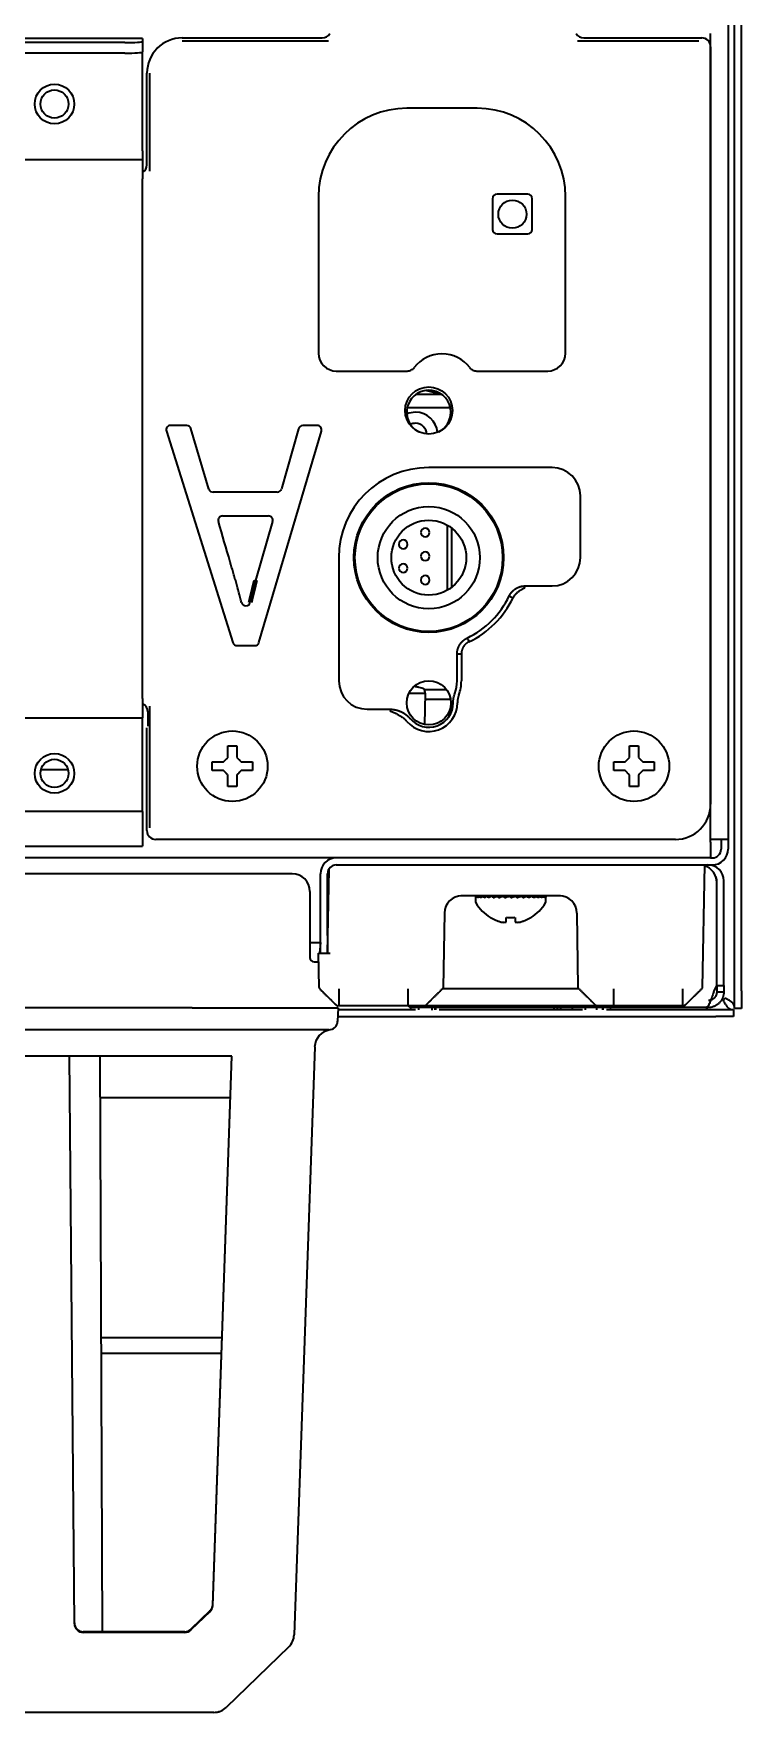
# Model space of a CAD drawing. Header units: inches. Extents: x 786 to 5593, y 691 to 5024.
# Drawn here: x 4176.9 to 4257.2, y 3774.2 to 3964.8 of the extents above; entities that cross this region are included whole.
import ezdxf

# ---------------------------------------------------------------- set-up
doc = ezdxf.new("R2010")
doc.units = ezdxf.units.IN
doc.layers.add('1', color=7, linetype='Continuous', true_color=0xffffff)

msp = doc.modelspace()

# ---------------------------------------------------------------- linework, layer by layer
at = {"layer": '1', "color": 7, "linetype": 'Continuous', "lineweight": 35}
for p, q in [((4255.74, 4852.13), (4255.74, 3873.28)), ((4256.44, 3856.08), (4256.44, 4196.27)), ((4257.24, 3856.08), (4257.24, 4196.27)), ((4189.24, 3964.2), (3462.24, 3964.2)), ((4187.24, 3963.75), (3464.24, 3963.75)), ((4189.24, 3964.2), (4189.24, 3964.2)), ((4189.24, 3964.2), (4189.24, 3963.89)), ((4189.24, 3963.89), (4189.24, 3962.69)), ((4193.74, 3964.28), (4209.64, 3964.28)), ((4193.74, 3963.96), (4210.37, 3963.96)), ((4238.61, 3963.96), (4252.42, 3963.96)), ((4239.34, 3964.28), (4252.74, 3964.28)), ((4253.74, 3872.98), (4253.74, 3964.79)), ((4253.74, 3963.28), (4253.74, 3877.28)), ((4187.24, 3962.55), (3464.24, 3962.55)), ((4189.24, 3962), (4189.24, 3962.69)), ((4189.24, 3951.48), (4189.24, 3962)), ((4189.74, 3949.88), (4189.74, 3960.28)), ((4190.06, 3949.15), (4190.06, 3960.28)), ((4227.24, 3956.29), (4219.24, 3956.29)), ((3462.24, 3950.48), (4189.24, 3950.48)), ((4189.24, 3951.48), (4189.24, 3950.48)), ((4189.24, 3950.48), (4189.24, 3948.28)), ((4189.24, 3889.28), (4189.24, 3948.28)), ((4209.22, 3946.28), (4209.22, 3928.48)), ((4228.99, 3946.03), (4228.99, 3942.53)), ((4232.99, 3946.53), (4229.49, 3946.53)), ((4233.49, 3942.53), (4233.49, 3946.03)), ((4237.26, 3928.48), (4237.26, 3946.28)), ((4229.49, 3942.03), (4232.99, 3942.03)), ((4211.24, 3926.46), (4219.28, 3926.46)), ((4227.2, 3926.46), (4235.24, 3926.46)), ((4223.16, 3923.78), (4220.24, 3923.78)), ((4223.28, 3923.75), (4221.35, 3924.25)), ((4224.19, 3922.28), (4219.29, 3922.28)), ((4191.94, 3919.63), (4199.5, 3895.63)), ((4194.26, 3920.28), (4192.42, 3920.28)), ((4194.26, 3920.28), (4192.42, 3920.28)), ((4196.78, 3913.06), (4194.74, 3919.92)), ((4202.46, 3895.63), (4209.55, 3919.63)), ((4206.94, 3919.91), (4205.02, 3913.07)), ((4209.07, 3920.28), (4207.42, 3920.28)), ((4235.74, 3915.49), (4221.74, 3915.49)), ((4204.54, 3912.7), (4197.26, 3912.7)), ((4238.96, 3905.28), (4238.96, 3912.28)), ((4198.33, 3910.01), (4203.53, 3910.01)), ((4204.01, 3909.37), (4202.08, 3902.68)), ((4223.84, 3908.97), (4223.84, 3901.58)), ((4224.34, 3901.91), (4224.34, 3908.64)), ((4211.52, 3905.28), (4211.52, 3891.28)), ((4232.68, 3902.06), (4235.74, 3902.06)), ((4199.97, 3895.28), (4201.98, 3895.28)), ((4224.96, 3891.28), (4224.96, 3894.34)), ((4225.44, 3894.34), (4225.44, 3891.28)), ((4189.24, 3889.28), (4189.24, 3887.08)), ((4219.49, 3889.88), (4221.32, 3889.88)), ((4223.74, 3890.28), (4221.2, 3890.28)), ((4221.32, 3889.88), (4221.26, 3886.32)), ((4224.21, 3889.15), (4221.31, 3889.15)), ((4221.32, 3889.88), (4221.32, 3889.92)), ((3462.24, 3887.08), (4189.24, 3887.08)), ((4189.24, 3886.08), (4189.24, 3887.08)), ((4189.83, 3887.76), (4189.83, 3887.76)), ((4189.83, 3887.76), (4189.83, 3886.14)), ((4189.83, 3887.76), (4189.83, 3886.14)), ((4190.06, 3874.59), (4190.06, 3888.4)), ((4214.74, 3888.06), (4217.33, 3888.06)), ((4189.24, 3876.45), (4189.24, 3886.08)), ((4189.74, 3874.28), (4189.74, 3885.94)), ((4180.78, 3881.18), (4177.69, 3881.18)), ((4197.14, 3881.59), (4197.14, 3882.09)), ((4197.14, 3881.09), (4197.14, 3881.59)), ((4201.74, 3882.09), (4201.74, 3881.59)), ((4201.74, 3881.59), (4201.74, 3881.09)), ((4242.74, 3881.59), (4242.74, 3882.09)), ((4242.74, 3881.09), (4242.74, 3881.59)), ((4247.34, 3882.09), (4247.34, 3881.59)), ((4247.34, 3881.59), (4247.34, 3881.09)), ((4189.24, 3876.45), (3461.74, 3876.45)), ((4189.24, 3876.45), (4189.24, 3876.26)), ((4189.24, 3876.26), (4189.24, 3872.72)), ((3461.74, 3872.5), (4189.24, 3872.5)), ((4189.24, 3872.72), (4189.24, 3872.5)), ((4249.74, 3873.28), (4190.74, 3873.28)), ((4253.94, 3873.28), (4253.74, 3873.28)), ((4253.74, 3872.98), (4253.74, 3871.18)), ((4255.74, 3873.28), (4253.94, 3873.28)), ((4254.94, 3873.28), (4254.94, 3872.18)), ((4255.74, 3873.28), (4255.74, 3872.18)), ((4253.74, 3871.18), (3397.74, 3871.18)), ((4210.24, 3860.38), (4210.41, 3869.88)), ((4211.24, 3870.38), (4253.94, 3870.38)), ((4253.04, 3870.38), (4252.8, 3856.48)), ((4253.74, 3871.18), (4253.94, 3871.18)), ((4206.24, 3869.38), (4030.74, 3869.38)), ((4209.44, 3862.38), (4209.44, 3869.38)), ((4210.24, 3862.38), (4210.24, 3869.38)), ((4254.44, 3856.7), (4254.44, 3868.58)), ((4254.44, 3856.7), (4254.44, 3868.38)), ((4255.24, 3856.7), (4255.24, 3868.58)), ((4208.24, 3867.38), (4208.24, 3859.88)), ((4236.7, 3866.88), (4225.38, 3866.88)), ((4227.04, 3866.63), (4227.04, 3866.28)), ((4227.1, 3866.63), (4227.1, 3866.86)), ((4227.28, 3866.63), (4227.28, 3866.86)), ((4227.58, 3866.63), (4227.58, 3866.86)), ((4227.98, 3866.63), (4227.98, 3866.86)), ((4228.47, 3866.63), (4228.47, 3866.86)), ((4228.81, 3866.85), (4228.81, 3866.88)), ((4228.84, 3866.85), (4228.84, 3866.88)), ((4228.87, 3866.85), (4228.87, 3866.88)), ((4228.94, 3866.85), (4228.94, 3866.88)), ((4228.97, 3866.85), (4228.97, 3866.88)), ((4229.04, 3866.63), (4229.04, 3866.86)), ((4229.11, 3866.86), (4229.11, 3866.88)), ((4229.13, 3866.86), (4229.13, 3866.88)), ((4229.33, 3866.85), (4229.33, 3866.88)), ((4229.35, 3866.85), (4229.35, 3866.88)), ((4229.6, 3866.85), (4229.6, 3866.88)), ((4229.63, 3866.85), (4229.63, 3866.88)), ((4229.67, 3866.63), (4229.67, 3866.86)), ((4229.92, 3866.85), (4229.92, 3866.88)), ((4229.94, 3866.85), (4229.94, 3866.88)), ((4230.28, 3866.84), (4230.28, 3866.88)), ((4230.35, 3866.63), (4230.35, 3866.86)), ((4230.65, 3866.84), (4230.65, 3866.88)), ((4230.66, 3866.73), (4230.66, 3866.88)), ((4231.04, 3866.63), (4231.04, 3866.86)), ((4231.43, 3866.84), (4231.43, 3866.88)), ((4231.73, 3866.63), (4231.73, 3866.86)), ((4231.8, 3866.84), (4231.8, 3866.88)), ((4232.16, 3866.85), (4232.16, 3866.88)), ((4232.41, 3866.63), (4232.41, 3866.86)), ((4232.48, 3866.85), (4232.48, 3866.88)), ((4232.75, 3866.85), (4232.75, 3866.88)), ((4232.97, 3866.86), (4232.97, 3866.88)), ((4233.04, 3866.63), (4233.04, 3866.86)), ((4233.14, 3866.85), (4233.14, 3866.88)), ((4233.24, 3866.85), (4233.24, 3866.88)), ((4233.27, 3866.85), (4233.27, 3866.88)), ((4233.61, 3866.63), (4233.61, 3866.86)), ((4234.1, 3866.63), (4234.1, 3866.86)), ((4234.5, 3866.63), (4234.5, 3866.86)), ((4234.8, 3866.63), (4234.8, 3866.86)), ((4234.98, 3866.63), (4234.98, 3866.86)), ((4235.04, 3866.63), (4235.04, 3866.86)), ((4235.04, 3866.28), (4235.04, 3866.63)), ((4223.51, 3864.91), (4223.36, 3856.48)), ((4228.74, 3864.4), (4228.74, 3864.43)), ((4233.34, 3864.43), (4233.34, 3864.4)), ((4238.72, 3856.48), (4238.57, 3864.91)), ((4209.44, 3860.38), (4209.44, 3862.38)), ((4210.24, 3862.38), (4210.24, 3860.38)), ((4208.24, 3861.56), (4209.44, 3861.56)), ((4209.21, 3860.38), (4210.53, 3860.38)), ((4209.28, 3856.48), (4209.21, 3860.38)), ((4209.44, 3861.56), (4209.34, 3860.38)), ((4208.74, 3859.38), (4209.23, 3859.38)), ((4238.8, 3856.3), (4223.28, 3856.3)), ((4254.1, 3855.98), (4254.44, 3856.7)), ((4254.44, 3856.7), (4254.44, 3855.98)), ((4254.44, 3856.7), (4255.24, 3856.7)), ((4255.24, 3856.7), (4255.24, 3855.98)), ((4219.36, 3854.38), (4211.55, 3854.38)), ((4219.36, 3854.38), (4219.36, 3854.45)), ((4240.86, 3854.38), (4221.22, 3854.38)), ((4250.54, 3854.38), (4242.72, 3854.38)), ((4250.54, 3854.45), (4250.54, 3854.38)), ((4256.44, 3854.08), (4256.44, 3856.08)), ((4257.24, 3856.08), (4257.24, 3854.08)), ((4194.86, 3854.16), (4084.02, 3854.16)), ((4178.3, 3854.16), (4178.3, 3854.18)), ((4194.86, 3854.16), (4198.39, 3854.16)), ((4198.39, 3854.16), (4209.98, 3854.16)), ((4205.91, 3854.18), (4205.91, 3854.16)), ((4209.98, 3854.16), (4211.44, 3854.16)), ((4211.44, 3854.16), (4211.39, 3852.62)), ((4211.4, 3853.18), (4254.34, 3853.18)), ((4211.43, 3853.98), (4220.25, 3853.98)), ((4219.94, 3854.18), (4219.79, 3854.18)), ((4223.35, 3854.18), (4219.94, 3854.18)), ((4220.61, 3853.93), (4220.61, 3854.18)), ((4222.12, 3853.89), (4222.12, 3854.18)), ((4222.47, 3853.93), (4222.47, 3854.18)), ((4222.54, 3853.93), (4222.54, 3854.18)), ((4222.92, 3853.98), (4235.96, 3853.98)), ((4223.7, 3854.18), (4223.35, 3854.18)), ((4241.79, 3854.18), (4223.7, 3854.18)), ((4235.96, 3853.93), (4235.96, 3854.18)), ((4236.37, 3853.93), (4236.37, 3854.18)), ((4236.74, 3853.93), (4236.74, 3854.18)), ((4238.03, 3853.98), (4239.19, 3853.98)), ((4238.04, 3853.93), (4238.04, 3854.18)), ((4239.55, 3853.93), (4239.55, 3854.18)), ((4240.81, 3853.93), (4240.81, 3854.18)), ((4241.5, 3853.93), (4241.5, 3854.18)), ((4241.54, 3853.93), (4241.54, 3854.18)), ((4242.29, 3854.18), (4241.79, 3854.18)), ((4241.91, 3853.98), (4254.34, 3853.98)), ((4253.19, 3854.18), (4242.28, 3854.18)), ((4253.19, 3854.18), (4253.44, 3854.18)), ((4253.21, 3854.18), (4253.19, 3854.18)), ((4254.34, 3853.98), (4256.34, 3853.98)), ((4256.34, 3853.18), (4254.34, 3853.18)), ((4256.34, 3853.98), (4256.34, 3853.18)), ((4257.24, 3854.08), (4256.44, 3854.08)), ((4194.81, 3851.66), (4084.07, 3851.66)), ((4197.63, 3851.66), (4194.81, 3851.66)), ((4209.22, 3851.66), (4197.63, 3851.66)), ((4210.39, 3851.66), (4209.22, 3851.66)), ((4195.67, 3848.66), (4083.21, 3848.66)), ((4181.5, 3784.23), (4180.94, 3848.66)), ((4184.7, 3783.32), (4184.41, 3848.66)), ((4198.5, 3848.66), (4195.67, 3848.66)), ((4199.35, 3848.66), (4197.18, 3786.33)), ((4199.35, 3848.66), (4197.18, 3786.26)), ((4199.39, 3848.66), (4198.5, 3848.66)), ((4208.79, 3849.73), (4206.45, 3782.96)), ((4184.43, 3843.98), (4199.19, 3843.98)), ((4198.24, 3816.69), (4184.55, 3816.69)), ((4184.56, 3814.95), (4198.18, 3814.95)), ((4196.89, 3785.68), (4194.74, 3783.6)), ((4196.87, 3785.58), (4194.74, 3783.52)), ((4194.05, 3783.32), (4182.5, 3783.32)), ((4194.05, 3783.24), (4182.5, 3783.24)), ((4206.45, 3782.96), (4206.45, 3782.96)), ((4205.84, 3781.59), (4198.73, 3774.72)), ((4198.73, 3774.72), (4198.73, 3774.72)), ((4197.34, 3774.16), (4081.54, 3774.16)), ((4197.34, 3774.16), (4197.34, 3774.16))]:
    msp.add_line(p, q, dxfattribs=at)
for centre, radius in [((4179.24, 3956.78), 2.25), ((4179.24, 3956.78), 1.6), ((4231.24, 3944.27), 1.6), ((4221.74, 3921.98), 2.68), ((4221.74, 3905.28), 8.5), ((4221.74, 3905.27), 8.38), ((4221.74, 3905.27), 5.8), ((4221.74, 3905.27), 4.25), ((4221.74, 3888.78), 2.5), ((4199.44, 3881.59), 4), ((4245.04, 3881.59), 4), ((4179.24, 3880.78), 2.25), ((4179.24, 3880.78), 1.6)]:
    msp.add_circle(centre, radius, dxfattribs=at)
for centre, radius, start, end in [((4193.74, 3960.28), 4, 90, 180), ((4219.24, 3946.28), 10.02, 90, 180), ((4227.24, 3946.28), 10.02, 0, 90), ((4229.49, 3946.03), 0.5, 90, 180), ((4232.99, 3946.03), 0.5, 0, 90), ((4229.49, 3942.53), 0.5, 180, 270), ((4232.99, 3942.53), 0.5, 270, 0), ((4211.24, 3928.48), 2.02, 180, 270), ((4223.24, 3924.44), 3.98, 37.3192, 142.6808), ((4235.24, 3928.48), 2.02, 270, 0), ((4221.74, 3921.78), 2.5, 0, 243.3037), ((4220.24, 3919.28), 2.5, 90, 113.3691), ((4220.24, 3919.28), 2.5, 4.7025, 90), ((4221.74, 3921.78), 2.5, 296.6906, 0), ((4192.42, 3919.78), 0.5, 90, 197.4703), ((4192.42, 3919.78), 0.5, 90, 197.4703), ((4194.26, 3919.78), 0.5, 16.5058, 90), ((4194.26, 3919.78), 0.5, 16.5058, 90), ((4207.42, 3919.78), 0.5, 90, 164.3881), ((4209.07, 3919.78), 0.5, 343.5407, 90), ((4220.24, 3919.28), 1.25, 90, 117.4978), ((4220.24, 3919.28), 1.25, 0.5737, 90), ((4221.74, 3905.28), 10.22, 90, 180), ((4235.74, 3912.28), 3.22, 0, 90), ((4197.26, 3913.2), 0.5, 196.5058, 270), ((4204.54, 3913.2), 0.5, 270, 344.3881), ((4198.33, 3909.51), 0.5, 90, 196.1636), ((4203.53, 3909.51), 0.5, 343.9457, 90), ((4221.34, 3908.13), 0.5, 0, 180), ((4221.34, 3908.13), 0.5, 180, 0), ((4218.84, 3906.78), 0.5, 0, 180), ((4218.84, 3906.78), 0.5, 180, 0), ((4221.34, 3905.43), 0.5, 0, 180), ((4218.84, 3904.08), 0.5, 0, 180), ((4218.84, 3904.08), 0.5, 180, 0), ((4221.34, 3905.43), 0.5, 180, 0), ((4235.74, 3905.28), 3.22, 270, 0), ((4221.34, 3902.73), 0.5, 0, 180), ((4221.34, 3902.73), 0.5, 180, 0), ((4200.97, 3900.3), 0.5, 194.7364, 347.899), ((4221.74, 3905.28), 10.12, 295.5003, 334.4997), ((4221.74, 3905.28), 10.6, 295.5003, 334.4997), ((4199.97, 3895.78), 0.5, 197.4703, 270), ((4201.98, 3895.78), 0.5, 270, 343.5407), ((4214.74, 3891.28), 3.22, 180, 270), ((4220.94, 3891.28), 4.02, 339.3656, 0), ((4220.94, 3891.28), 4.5, 339.3656, 0), ((4221.74, 3888.78), 3.25, 220.124, 0.2749), ((4221.74, 3888.78), 2.77, 220.124, 0.2749), ((4249.74, 3877.28), 4, 270, 0), ((4253.94, 3872.18), 1.8, 270, 0), ((4253.94, 3872.18), 1, 270, 0), ((4211.24, 3869.38), 1.8, 90, 180), ((4211.24, 3869.38), 1, 90, 180), ((4213.03, 3868.16), 3, 151.1562, 158.3759), ((4252.44, 3868.38), 2, 0, 72.5302), ((4253.44, 3868.58), 1.8, 0, 90), ((4206.24, 3867.38), 2, 0, 90), ((4253.44, 3868.58), 1, 0, 28.1236), ((4225.51, 3864.88), 2, 90, 179), ((4227.44, 3866.28), 0.4, 180, 210.3012), ((4231.24, 3868.5), 4.8, 210.3012, 238.4186), ((4230.84, 3868.5), 4.8, 301.5837, 329.6988), ((4234.64, 3866.28), 0.4, 329.6988, 0), ((4236.57, 3864.88), 2, 1, 90), ((4231.04, 3868.18), 3.78, 262.3959, 269.9965), ((4231.04, 3868.18), 3.78, 270.0035, 277.6041), ((4208.74, 3859.88), 0.5, 180, 270), ((4219.79, 3854.68), 0.5, 217.6411, 270), ((4242.29, 3854.68), 0.5, 270, 322.3589), ((4255.44, 3854.98), 0.25, 90, 180), ((4210.39, 3852.66), 1, 270, 358), ((4210.78, 3849.66), 2, 97.6236, 178), ((4204.45, 3783.03), 2, 314, 358), ((4197.34, 3776.16), 2, 270, 314)]:
    msp.add_arc(centre, radius, start, end, dxfattribs=at)
for centre, major_axis, ratio, start_param, end_param in [((4187.24, 3963.89), (-2, 0), 0.069756, 1.570796, 3.141593), ((4209.64, 3965.28), (0.708, -0.708), 0.998783, 5.498396, 6.545231), ((4239.34, 3965.28), (-0.708, -0.708), 0.998783, 6.021139, 7.067974), ((4252.74, 3963.28), (0.708, 0.708), 0.998783, 5.498396, 7.067974), ((4187.24, 3962.69), (2, 0), 0.069756, 4.712389, 6.283185), ((4188.74, 3949.88), (0.708, -0.708), 0.998783, 6.021139, 7.067974), ((4201.93, 3902.72), (0.144, -0.041), 0.003982, 4.712389, 6.283185), ((4202.22, 3902.63), (0.144, -0.041), 0.003982, 3.141593, 4.712389), ((4188.83, 3887.76), (-0.709, -0.709), 0.997569, 2.356803, 3.502669), ((4190.74, 3874.28), (-0.708, -0.708), 0.998783, 5.498396, 7.067974), ((4274.15, 3837.13), (152.84, -10.94), 0.181216, 1.887393, 1.890685), ((4267.22, 3837.13), (128.23, -11.1), 0.215492, 1.892497, 1.896355), ((4259.17, 3837.14), (99.7, -11.45), 0.275616, 1.903385, 1.909311), ((4250.29, 3837.13), (68.06, -12.59), 0.396499, 1.941623, 1.950895), ((4240.81, 3837.13), (31.7, -20.91), 0.668638, 2.283907, 2.293179), ((4240, 3840.38), (-28.84, -5), 0.949656, 4.846977, 4.860829), ((4221.27, 3837.13), (-31.7, -20.91), 0.668638, 3.990007, 3.999279), ((4211.79, 3837.13), (-68.06, -12.59), 0.396499, 4.33229, 4.341562), ((4202.91, 3837.13), (-99.7, -11.45), 0.27563, 4.37385, 4.379776), ((4194.87, 3837.14), (-128.21, -11.09), 0.215468, 4.386875, 4.389633), ((4187.93, 3837.13), (-152.82, -10.94), 0.181202, 4.392528, 4.39591), ((4182.3, 3837.13), (-172.78, -10.86), 0.160465, 4.395399, 4.397826), ((4196.18, 3786.3), (-1, 0), 0.99863, 2.339426, 3.106734), ((4196.18, 3786.38), (-0.884, 0.467), 0.992708, 2.824178, 3.144522), ((4182.5, 3784.32), (-1, -0.009), 0.998629, 0, 1.562082), ((4182.5, 3784.24), (1, 0), 0.998629, 3.150307, 4.712389), ((4194.05, 3784.32), (-0.998, -0.069), 0.998789, 1.502284, 2.270919), ((4194.05, 3784.24), (-1, 0), 0.99863, 1.570796, 2.339426), ((4189.82, 3780.26), (-4.22, -3.06), 0.024638, 3.123734, 3.126961), ((4204.45, 3783.03), (-2, 0.07), 0.99882, 2.371827, 3.141593), ((4197.34, 3776.16), (-1.39, 1.44), 0.999885, 2.373591, 3.141593)]:
    msp.add_ellipse(centre, major_axis=major_axis, ratio=ratio, start_param=start_param, end_param=end_param, dxfattribs=at)
for points, knots in [([(4219.28, 3926.46), (4219.35, 3926.46), (4219.43, 3926.47), (4219.58, 3926.5), (4219.65, 3926.53), (4219.79, 3926.6), (4219.85, 3926.64), (4219.97, 3926.74), (4220.03, 3926.79), (4220.07, 3926.85)], [0, 0, 0, 0, 0.25, 0.25, 0.5, 0.5, 0.75, 0.75, 1, 1, 1, 1]), ([(4226.41, 3926.85), (4226.45, 3926.79), (4226.51, 3926.74), (4226.63, 3926.64), (4226.69, 3926.6), (4226.83, 3926.53), (4226.9, 3926.5), (4227.05, 3926.47), (4227.13, 3926.46), (4227.2, 3926.46)], [0, 0, 0, 0, 0.25, 0.25, 0.5, 0.5, 0.75, 0.75, 1, 1, 1, 1]), ([(4200.49, 3900.17), (4200.39, 3900.55), (4200.28, 3900.94), (4200.07, 3901.71), (4199.96, 3902.09), (4199.8, 3902.67), (4199.74, 3902.86), (4199.63, 3903.24), (4199.58, 3903.43), (4199.41, 3904.01), (4198.85, 3905.92), (4198.3, 3907.84), (4197.85, 3909.37)], [0, 0, 0, 0, 0.125, 0.125, 0.25, 0.25, 0.3125, 0.3125, 0.375, 0.375, 0.5, 1, 1, 1, 1]), ([(4201.31, 3900.22), (4201.4, 3900.64), (4201.5, 3901.06), (4201.71, 3901.89), (4201.82, 3902.3), (4201.93, 3902.72)], [0, 0, 0, 0, 0.5, 0.5, 1, 1, 1, 1]), ([(4202.08, 3902.68), (4201.96, 3902.27), (4201.85, 3901.85), (4201.65, 3901.02), (4201.55, 3900.61), (4201.46, 3900.19)], [0, 0, 0, 0, 0.5, 0.5, 1, 1, 1, 1]), ([(4230.87, 3900.92), (4230.88, 3900.93), (4230.88, 3900.94), (4230.89, 3900.96), (4230.9, 3900.98), (4230.91, 3901), (4230.93, 3901.02), (4230.94, 3901.05), (4230.95, 3901.07), (4230.96, 3901.09), (4230.97, 3901.11), (4230.98, 3901.13), (4231, 3901.15), (4231.01, 3901.17), (4231.02, 3901.18), (4231.04, 3901.2), (4231.05, 3901.22), (4231.06, 3901.24), (4231.08, 3901.26), (4231.09, 3901.28), (4231.11, 3901.3), (4231.12, 3901.32), (4231.14, 3901.33), (4231.15, 3901.35), (4231.17, 3901.37), (4231.18, 3901.39), (4231.2, 3901.41), (4231.21, 3901.42), (4231.23, 3901.44), (4231.25, 3901.46), (4231.26, 3901.47), (4231.28, 3901.49), (4231.3, 3901.51), (4231.31, 3901.52), (4231.33, 3901.54), (4231.35, 3901.55), (4231.36, 3901.57), (4231.38, 3901.58), (4231.4, 3901.6), (4231.42, 3901.61), (4231.44, 3901.63), (4231.46, 3901.64), (4231.47, 3901.66), (4231.49, 3901.67), (4231.51, 3901.69), (4231.53, 3901.7), (4231.55, 3901.71), (4231.57, 3901.72), (4231.59, 3901.74), (4231.61, 3901.75), (4231.63, 3901.76), (4231.65, 3901.77), (4231.67, 3901.79), (4231.69, 3901.8), (4231.71, 3901.81), (4231.73, 3901.82), (4231.75, 3901.83), (4231.77, 3901.84), (4231.79, 3901.85), (4231.81, 3901.86), (4231.84, 3901.87), (4231.86, 3901.88), (4231.88, 3901.89), (4231.9, 3901.9), (4231.92, 3901.91), (4231.94, 3901.92), (4231.96, 3901.93), (4231.99, 3901.94), (4232.01, 3901.94), (4232.03, 3901.95), (4232.05, 3901.96), (4232.08, 3901.97), (4232.1, 3901.97), (4232.12, 3901.98), (4232.14, 3901.99), (4232.17, 3901.99), (4232.19, 3902), (4232.21, 3902), (4232.23, 3902.01), (4232.26, 3902.01), (4232.28, 3902.02), (4232.3, 3902.02), (4232.33, 3902.03), (4232.35, 3902.03), (4232.37, 3902.04), (4232.4, 3902.04), (4232.42, 3902.04), (4232.44, 3902.05), (4232.47, 3902.05), (4232.49, 3902.05), (4232.51, 3902.05), (4232.54, 3902.05), (4232.56, 3902.06), (4232.58, 3902.06), (4232.61, 3902.06), (4232.63, 3902.06), (4232.65, 3902.06), (4232.67, 3902.06), (4232.68, 3902.06)], [0, 0, 0, 0, 0.010418, 0.020835, 0.031252, 0.04167, 0.052087, 0.062504, 0.072921, 0.083338, 0.093755, 0.104172, 0.114589, 0.125006, 0.135423, 0.145839, 0.156256, 0.166673, 0.177089, 0.187506, 0.197922, 0.208339, 0.218755, 0.229171, 0.239588, 0.250004, 0.26042, 0.270837, 0.281253, 0.291669, 0.302085, 0.312501, 0.322917, 0.333334, 0.34375, 0.354166, 0.364582, 0.374998, 0.385414, 0.39583, 0.406246, 0.416662, 0.427078, 0.437494, 0.44791, 0.458326, 0.468742, 0.479158, 0.489574, 0.49999, 0.510406, 0.520822, 0.531238, 0.541654, 0.55207, 0.562486, 0.572902, 0.583318, 0.593735, 0.604151, 0.614567, 0.624983, 0.6354, 0.645816, 0.656232, 0.666648, 0.677065, 0.687481, 0.697898, 0.708314, 0.718731, 0.729147, 0.739564, 0.749981, 0.760398, 0.770814, 0.781231, 0.791648, 0.802065, 0.812482, 0.822899, 0.833316, 0.843733, 0.854151, 0.864568, 0.874985, 0.885403, 0.89582, 0.906238, 0.916656, 0.927073, 0.937491, 0.947909, 0.958327, 0.968745, 0.979163, 0.989582, 1, 1, 1, 1]), ([(4231.62, 3901.15), (4231.66, 3901.19), (4231.7, 3901.23), (4231.78, 3901.3), (4231.82, 3901.34), (4231.91, 3901.41), (4231.95, 3901.44), (4232.01, 3901.49), (4232.03, 3901.51), (4232.08, 3901.54), (4232.1, 3901.55), (4232.14, 3901.58), (4232.17, 3901.6), (4232.2, 3901.62), (4232.21, 3901.63), (4232.23, 3901.64), (4232.25, 3901.65), (4232.3, 3901.68), (4232.35, 3901.71), (4232.44, 3901.76), (4232.48, 3901.79), (4232.55, 3901.82), (4232.57, 3901.83), (4232.61, 3901.85), (4232.62, 3901.85), (4232.64, 3901.86), (4232.65, 3901.86), (4232.65, 3901.86), (4232.66, 3901.87), (4232.66, 3901.87), (4232.66, 3901.87), (4232.66, 3901.87), (4232.66, 3901.87), (4232.67, 3901.87), (4232.67, 3901.87)], [0, 0, 0, 0, 0.125, 0.125, 0.25, 0.25, 0.375, 0.375, 0.4375, 0.4375, 0.5, 0.5, 0.5625, 0.5625, 0.59375, 0.59375, 0.625, 0.625, 0.75, 0.75, 0.875, 0.875, 0.9375, 0.9375, 0.96875, 0.96875, 0.984375, 0.984375, 0.988281, 0.990234, 0.990234, 0.992188, 0.992188, 1, 1, 1, 1]), ([(4224.96, 3894.34), (4224.96, 3894.35), (4224.96, 3894.36), (4224.96, 3894.39), (4224.96, 3894.41), (4224.96, 3894.43), (4224.96, 3894.46), (4224.96, 3894.48), (4224.96, 3894.5), (4224.97, 3894.53), (4224.97, 3894.55), (4224.97, 3894.57), (4224.97, 3894.6), (4224.98, 3894.62), (4224.98, 3894.64), (4224.98, 3894.67), (4224.99, 3894.69), (4224.99, 3894.71), (4225, 3894.74), (4225, 3894.76), (4225.01, 3894.78), (4225.01, 3894.8), (4225.02, 3894.83), (4225.02, 3894.85), (4225.03, 3894.87), (4225.04, 3894.9), (4225.04, 3894.92), (4225.05, 3894.94), (4225.06, 3894.96), (4225.06, 3894.98), (4225.07, 3895.01), (4225.08, 3895.03), (4225.09, 3895.05), (4225.1, 3895.07), (4225.11, 3895.09), (4225.11, 3895.12), (4225.12, 3895.14), (4225.13, 3895.16), (4225.14, 3895.18), (4225.15, 3895.2), (4225.16, 3895.22), (4225.17, 3895.24), (4225.18, 3895.26), (4225.19, 3895.29), (4225.21, 3895.31), (4225.22, 3895.33), (4225.23, 3895.35), (4225.24, 3895.37), (4225.25, 3895.39), (4225.27, 3895.41), (4225.28, 3895.43), (4225.29, 3895.45), (4225.3, 3895.47), (4225.32, 3895.48), (4225.33, 3895.5), (4225.34, 3895.52), (4225.36, 3895.54), (4225.37, 3895.56), (4225.39, 3895.58), (4225.4, 3895.6), (4225.42, 3895.62), (4225.43, 3895.63), (4225.45, 3895.65), (4225.46, 3895.67), (4225.48, 3895.69), (4225.49, 3895.7), (4225.51, 3895.72), (4225.53, 3895.74), (4225.54, 3895.75), (4225.56, 3895.77), (4225.58, 3895.79), (4225.59, 3895.8), (4225.61, 3895.82), (4225.63, 3895.83), (4225.65, 3895.85), (4225.66, 3895.87), (4225.68, 3895.88), (4225.7, 3895.9), (4225.72, 3895.91), (4225.74, 3895.92), (4225.76, 3895.94), (4225.77, 3895.95), (4225.79, 3895.97), (4225.81, 3895.98), (4225.83, 3895.99), (4225.85, 3896.01), (4225.87, 3896.02), (4225.89, 3896.03), (4225.91, 3896.04), (4225.93, 3896.06), (4225.95, 3896.07), (4225.97, 3896.08), (4225.99, 3896.09), (4226.01, 3896.1), (4226.03, 3896.11), (4226.05, 3896.12), (4226.07, 3896.13), (4226.09, 3896.14), (4226.1, 3896.14)], [0, 0, 0, 0, 0.010418, 0.020837, 0.031255, 0.041673, 0.052091, 0.062509, 0.072927, 0.083344, 0.093762, 0.10418, 0.114597, 0.125015, 0.135432, 0.145849, 0.156267, 0.166684, 0.177101, 0.187518, 0.197935, 0.208352, 0.218769, 0.229186, 0.239602, 0.250019, 0.260436, 0.270852, 0.281269, 0.291686, 0.302102, 0.312519, 0.322935, 0.333351, 0.343768, 0.354184, 0.3646, 0.375017, 0.385433, 0.395849, 0.406265, 0.416681, 0.427098, 0.437514, 0.44793, 0.458346, 0.468762, 0.479178, 0.489594, 0.50001, 0.510426, 0.520842, 0.531258, 0.541674, 0.55209, 0.562506, 0.572922, 0.583338, 0.593754, 0.60417, 0.614586, 0.625002, 0.635418, 0.645834, 0.65625, 0.666666, 0.677083, 0.687499, 0.697915, 0.708331, 0.718747, 0.729163, 0.73958, 0.749996, 0.760412, 0.770829, 0.781245, 0.791661, 0.802078, 0.812494, 0.822911, 0.833327, 0.843744, 0.854161, 0.864577, 0.874994, 0.885411, 0.895828, 0.906245, 0.916662, 0.927079, 0.937496, 0.947913, 0.95833, 0.968748, 0.979165, 0.989582, 1, 1, 1, 1]), ([(4221.25, 3890.28), (4221.23, 3890.32), (4221.17, 3890.38), (4220.95, 3890.46), (4220.64, 3890.54), (4220.33, 3890.6), (4220.14, 3890.63), (4220.09, 3890.64)], [0, 0, 0, 0, 0.239772, 0.475409, 0.706252, 0.931821, 1, 1, 1, 1]), ([(4221.32, 3889.92), (4221.32, 3890.04), (4221.3, 3890.16), (4221.25, 3890.28), (4221.25, 3890.28)], [0, 0, 0, 0, 0.993419, 1, 1, 1, 1]), ([(4224.51, 3888.79), (4224.51, 3888.97), (4224.52, 3889.15), (4224.59, 3889.51), (4224.64, 3889.69), (4224.7, 3889.86)], [0, 0, 0, 0, 0.5, 0.5, 1, 1, 1, 1]), ([(4217.33, 3888.06), (4217.34, 3888.06), (4217.36, 3888.06), (4217.39, 3888.06), (4217.41, 3888.06), (4217.44, 3888.06), (4217.47, 3888.06), (4217.49, 3888.05), (4217.52, 3888.05), (4217.55, 3888.05), (4217.58, 3888.05), (4217.6, 3888.05), (4217.63, 3888.04), (4217.66, 3888.04), (4217.68, 3888.04), (4217.71, 3888.03), (4217.74, 3888.03), (4217.76, 3888.03), (4217.79, 3888.02), (4217.82, 3888.02), (4217.85, 3888.01), (4217.87, 3888.01), (4217.9, 3888), (4217.93, 3888), (4217.95, 3887.99), (4217.98, 3887.99), (4218.01, 3887.98), (4218.03, 3887.98), (4218.06, 3887.97), (4218.08, 3887.96), (4218.11, 3887.96), (4218.14, 3887.95), (4218.16, 3887.94), (4218.19, 3887.93), (4218.22, 3887.93), (4218.24, 3887.92), (4218.27, 3887.91), (4218.29, 3887.9), (4218.32, 3887.89), (4218.34, 3887.88), (4218.37, 3887.87), (4218.39, 3887.86), (4218.42, 3887.85), (4218.45, 3887.84), (4218.47, 3887.83), (4218.5, 3887.82), (4218.52, 3887.81), (4218.55, 3887.8), (4218.57, 3887.79), (4218.6, 3887.78), (4218.62, 3887.77), (4218.64, 3887.76), (4218.67, 3887.74), (4218.69, 3887.73), (4218.72, 3887.72), (4218.74, 3887.71), (4218.77, 3887.69), (4218.79, 3887.68), (4218.81, 3887.67), (4218.84, 3887.65), (4218.86, 3887.64), (4218.88, 3887.63), (4218.91, 3887.61), (4218.93, 3887.6), (4218.95, 3887.58), (4218.98, 3887.57), (4219, 3887.55), (4219.02, 3887.54), (4219.04, 3887.52), (4219.06, 3887.51), (4219.09, 3887.49), (4219.11, 3887.47), (4219.13, 3887.46), (4219.15, 3887.44), (4219.17, 3887.43), (4219.2, 3887.41), (4219.22, 3887.39), (4219.24, 3887.37), (4219.26, 3887.36), (4219.28, 3887.34), (4219.3, 3887.32), (4219.32, 3887.3), (4219.34, 3887.29), (4219.36, 3887.27), (4219.38, 3887.25), (4219.4, 3887.23), (4219.42, 3887.21), (4219.44, 3887.19), (4219.46, 3887.17), (4219.48, 3887.15), (4219.5, 3887.13), (4219.52, 3887.11), (4219.53, 3887.09), (4219.55, 3887.07), (4219.57, 3887.05), (4219.59, 3887.03), (4219.61, 3887.01), (4219.62, 3887), (4219.62, 3886.99)], [0, 0, 0, 0, 0.010418, 0.020835, 0.031253, 0.04167, 0.052088, 0.062505, 0.072922, 0.08334, 0.093757, 0.104175, 0.114592, 0.125009, 0.135426, 0.145844, 0.156261, 0.166678, 0.177095, 0.187512, 0.197929, 0.208347, 0.218764, 0.229181, 0.239598, 0.250015, 0.260432, 0.270849, 0.281266, 0.291683, 0.302099, 0.312516, 0.322933, 0.33335, 0.343767, 0.354184, 0.364601, 0.375017, 0.385434, 0.395851, 0.406267, 0.416684, 0.427101, 0.437518, 0.447934, 0.458351, 0.468767, 0.479184, 0.489601, 0.500017, 0.510434, 0.52085, 0.531267, 0.541683, 0.5521, 0.562516, 0.572933, 0.583349, 0.593766, 0.604182, 0.614599, 0.625015, 0.635431, 0.645848, 0.656264, 0.66668, 0.677097, 0.687513, 0.697929, 0.708346, 0.718762, 0.729178, 0.739595, 0.750011, 0.760427, 0.770844, 0.78126, 0.791676, 0.802092, 0.812509, 0.822925, 0.833341, 0.843757, 0.854173, 0.86459, 0.875006, 0.885422, 0.895838, 0.906254, 0.916671, 0.927087, 0.937503, 0.947919, 0.958335, 0.968752, 0.979168, 0.989584, 1, 1, 1, 1]), ([(4217.33, 3887.87), (4217.34, 3887.87), (4217.34, 3887.87), (4217.35, 3887.87), (4217.35, 3887.87), (4217.35, 3887.87), (4217.35, 3887.87), (4217.36, 3887.86), (4217.36, 3887.86), (4217.37, 3887.86), (4217.4, 3887.85), (4217.41, 3887.84), (4217.46, 3887.83), (4217.49, 3887.82), (4217.58, 3887.78), (4217.63, 3887.76), (4217.75, 3887.71), (4217.81, 3887.68), (4217.93, 3887.62), (4218.05, 3887.56), (4218.16, 3887.5), (4218.28, 3887.44), (4218.34, 3887.4), (4218.45, 3887.33), (4218.51, 3887.3), (4218.62, 3887.23), (4218.68, 3887.19), (4218.73, 3887.15)], [0, 0, 0, 0, 0.007813, 0.007813, 0.009766, 0.009766, 0.011719, 0.015625, 0.015625, 0.03125, 0.03125, 0.0625, 0.0625, 0.125, 0.125, 0.25, 0.25, 0.375, 0.375, 0.5, 0.625, 0.625, 0.75, 0.75, 0.875, 0.875, 1, 1, 1, 1]), ([(4199.94, 3883.89), (4199.94, 3883.69), (4199.94, 3883.48), (4199.94, 3883.16), (4199.94, 3883.05), (4199.94, 3882.82), (4199.94, 3882.71), (4199.94, 3882.59)], [0, 0, 0, 0, 0.5, 0.5, 0.75, 0.75, 1, 1, 1, 1]), ([(4245.54, 3883.89), (4245.54, 3883.69), (4245.54, 3883.48), (4245.54, 3883.16), (4245.54, 3883.05), (4245.54, 3882.82), (4245.54, 3882.71), (4245.54, 3882.59)], [0, 0, 0, 0, 0.5, 0.5, 0.75, 0.75, 1, 1, 1, 1]), ([(4197.14, 3882.09), (4197.34, 3882.09), (4197.55, 3882.09), (4197.88, 3882.09), (4197.99, 3882.09), (4198.21, 3882.09), (4198.32, 3882.09), (4198.44, 3882.09)], [0, 0, 0, 0, 0.5, 0.5, 0.75, 0.75, 1, 1, 1, 1]), ([(4201.74, 3881.09), (4201.54, 3881.09), (4201.33, 3881.09), (4201, 3881.09), (4200.89, 3881.09), (4200.67, 3881.09), (4200.56, 3881.09), (4200.44, 3881.09)], [0, 0, 0, 0, 0.5, 0.5, 0.75, 0.75, 1, 1, 1, 1]), ([(4242.74, 3882.09), (4242.94, 3882.09), (4243.15, 3882.09), (4243.48, 3882.09), (4243.59, 3882.09), (4243.81, 3882.09), (4243.92, 3882.09), (4244.04, 3882.09)], [0, 0, 0, 0, 0.5, 0.5, 0.75, 0.75, 1, 1, 1, 1]), ([(4247.34, 3881.09), (4247.14, 3881.09), (4246.93, 3881.09), (4246.6, 3881.09), (4246.49, 3881.09), (4246.27, 3881.09), (4246.16, 3881.09), (4246.04, 3881.09)], [0, 0, 0, 0, 0.5, 0.5, 0.75, 0.75, 1, 1, 1, 1]), ([(4198.94, 3879.29), (4198.94, 3879.5), (4198.94, 3879.71), (4198.94, 3880.03), (4198.94, 3880.14), (4198.94, 3880.37), (4198.94, 3880.48), (4198.94, 3880.59)], [0, 0, 0, 0, 0.5, 0.5, 0.75, 0.75, 1, 1, 1, 1]), ([(4244.54, 3879.29), (4244.54, 3879.5), (4244.54, 3879.71), (4244.54, 3880.03), (4244.54, 3880.14), (4244.54, 3880.37), (4244.54, 3880.48), (4244.54, 3880.59)], [0, 0, 0, 0, 0.5, 0.5, 0.75, 0.75, 1, 1, 1, 1]), ([(4228.74, 3864.43), (4228.94, 3864.31), (4229.15, 3864.2), (4229.48, 3864.06), (4229.59, 3864.02), (4229.81, 3863.94), (4229.92, 3863.91), (4230.04, 3863.88)], [0, 0, 0, 0, 0.5, 0.5, 0.75, 0.75, 1, 1, 1, 1]), ([(4230.54, 3863.88), (4230.54, 3863.91), (4230.54, 3863.94), (4230.54, 3864.02), (4230.54, 3864.06), (4230.54, 3864.15), (4230.54, 3864.2), (4230.54, 3864.28), (4230.54, 3864.31), (4230.54, 3864.37), (4230.54, 3864.4), (4230.54, 3864.43)], [0, 0, 0, 0, 0.25, 0.25, 0.5, 0.5, 0.75, 0.75, 0.875, 0.875, 1, 1, 1, 1]), ([(4231.54, 3864.43), (4231.54, 3864.31), (4231.54, 3864.2), (4231.54, 3864.06), (4231.54, 3864.02), (4231.54, 3863.94), (4231.54, 3863.91), (4231.54, 3863.88)], [0, 0, 0, 0, 0.5, 0.5, 0.75, 0.75, 1, 1, 1, 1]), ([(4232.04, 3863.88), (4232.15, 3863.91), (4232.27, 3863.94), (4232.49, 3864.02), (4232.6, 3864.06), (4232.82, 3864.15), (4232.92, 3864.2), (4233.08, 3864.28), (4233.13, 3864.31), (4233.24, 3864.37), (4233.29, 3864.4), (4233.34, 3864.43)], [0, 0, 0, 0, 0.25, 0.25, 0.5, 0.5, 0.75, 0.75, 0.875, 0.875, 1, 1, 1, 1]), ([(4209.28, 3856.48), (4209.28, 3856.45), (4209.29, 3856.41), (4209.32, 3856.35), (4209.33, 3856.33), (4209.36, 3856.3)], [0, 0, 0, 0, 0.5, 0.5, 1, 1, 1, 1]), ([(4223.36, 3856.48), (4223.36, 3856.45), (4223.35, 3856.41), (4223.33, 3856.35), (4223.31, 3856.33), (4223.28, 3856.3)], [0, 0, 0, 0, 0.5, 0.5, 1, 1, 1, 1]), ([(4238.8, 3856.3), (4238.77, 3856.33), (4238.75, 3856.35), (4238.73, 3856.41), (4238.72, 3856.45), (4238.72, 3856.48)], [0, 0, 0, 0, 0.5, 0.5, 1, 1, 1, 1]), ([(4252.8, 3856.48), (4252.8, 3856.45), (4252.79, 3856.41), (4252.76, 3856.35), (4252.75, 3856.33), (4252.72, 3856.3)], [0, 0, 0, 0, 0.5, 0.5, 1, 1, 1, 1]), ([(4211.25, 3854.45), (4211.27, 3854.43), (4211.3, 3854.41), (4211.36, 3854.38), (4211.39, 3854.38), (4211.42, 3854.38)], [0, 0, 0, 0, 0.5, 0.5, 1, 1, 1, 1]), ([(4211.55, 3854.38), (4211.55, 3854.38), (4211.54, 3854.38), (4211.52, 3854.38), (4211.51, 3854.38), (4211.5, 3854.38), (4211.5, 3854.38), (4211.49, 3854.38), (4211.49, 3854.38), (4211.48, 3854.38), (4211.47, 3854.38), (4211.46, 3854.38), (4211.46, 3854.38), (4211.45, 3854.38), (4211.45, 3854.38), (4211.44, 3854.38), (4211.44, 3854.38), (4211.43, 3854.38), (4211.43, 3854.38), (4211.43, 3854.38), (4211.43, 3854.38), (4211.42, 3854.38), (4211.42, 3854.38), (4211.42, 3854.38), (4211.42, 3854.38), (4211.42, 3854.38)], [0, 0, 0, 0, 0.125, 0.125, 0.25, 0.25, 0.3125, 0.3125, 0.375, 0.375, 0.5, 0.5, 0.5625, 0.5625, 0.625, 0.625, 0.75, 0.75, 0.8125, 0.8125, 0.875, 0.875, 0.9375, 0.9375, 1, 1, 1, 1]), ([(4211.55, 3854.38), (4211.55, 3854.38), (4211.55, 3854.38), (4211.54, 3854.41), (4211.54, 3854.43), (4211.53, 3854.45)], [0, 0, 0, 0, 0.5, 0.5, 1, 1, 1, 1]), ([(4221.22, 3854.38), (4221.22, 3854.38), (4221.21, 3854.38), (4221.2, 3854.38), (4221.2, 3854.38), (4221.19, 3854.38), (4221.18, 3854.38), (4221.17, 3854.38), (4221.16, 3854.38), (4221.15, 3854.38), (4221.14, 3854.38), (4221.11, 3854.38), (4221.09, 3854.38), (4221.05, 3854.38), (4221.02, 3854.38), (4220.98, 3854.38), (4220.96, 3854.38), (4220.93, 3854.38), (4220.91, 3854.38), (4220.86, 3854.38), (4220.79, 3854.38), (4220.71, 3854.38), (4220.64, 3854.38), (4220.62, 3854.38), (4220.58, 3854.38), (4220.55, 3854.38), (4220.48, 3854.38), (4220.43, 3854.38), (4220.28, 3854.38), (4220.18, 3854.38), (4220.04, 3854.38), (4220.01, 3854.38), (4219.95, 3854.38), (4219.92, 3854.38), (4219.84, 3854.38), (4219.78, 3854.38), (4219.69, 3854.38), (4219.66, 3854.38), (4219.6, 3854.38), (4219.57, 3854.38), (4219.51, 3854.38), (4219.48, 3854.38), (4219.42, 3854.38), (4219.39, 3854.38), (4219.36, 3854.38)], [0, 0, 0, 0, 0.0625, 0.0625, 0.09375, 0.09375, 0.125, 0.125, 0.15625, 0.15625, 0.1875, 0.1875, 0.25, 0.25, 0.3125, 0.3125, 0.34375, 0.34375, 0.375, 0.375, 0.4375, 0.5, 0.5, 0.53125, 0.53125, 0.5625, 0.5625, 0.625, 0.625, 0.75, 0.75, 0.78125, 0.78125, 0.8125, 0.8125, 0.875, 0.875, 0.90625, 0.90625, 0.9375, 0.9375, 0.96875, 0.96875, 1, 1, 1, 1]), ([(4221.22, 3854.38), (4221.25, 3854.38), (4221.28, 3854.38), (4221.34, 3854.41), (4221.37, 3854.43), (4221.39, 3854.45)], [0, 0, 0, 0, 0.5, 0.5, 1, 1, 1, 1]), ([(4240.86, 3854.38), (4240.83, 3854.38), (4240.8, 3854.38), (4240.74, 3854.41), (4240.71, 3854.43), (4240.69, 3854.45)], [0, 0, 0, 0, 0.5, 0.5, 1, 1, 1, 1]), ([(4242.73, 3854.38), (4242.69, 3854.38), (4242.66, 3854.38), (4242.6, 3854.38), (4242.57, 3854.38), (4242.51, 3854.38), (4242.48, 3854.38), (4242.42, 3854.38), (4242.39, 3854.38), (4242.33, 3854.38), (4242.3, 3854.38), (4242.24, 3854.38), (4242.21, 3854.38), (4242.13, 3854.38), (4242.07, 3854.38), (4241.96, 3854.38), (4241.91, 3854.38), (4241.83, 3854.38), (4241.8, 3854.38), (4241.75, 3854.38), (4241.67, 3854.38), (4241.6, 3854.38), (4241.5, 3854.38), (4241.46, 3854.38), (4241.37, 3854.38), (4241.33, 3854.38), (4241.25, 3854.38), (4241.22, 3854.38), (4241.15, 3854.38), (4241.12, 3854.38), (4241.06, 3854.38), (4241.04, 3854.38), (4241, 3854.38), (4240.99, 3854.38), (4240.97, 3854.38), (4240.96, 3854.38), (4240.94, 3854.38), (4240.93, 3854.38), (4240.91, 3854.38), (4240.91, 3854.38), (4240.9, 3854.38), (4240.89, 3854.38), (4240.88, 3854.38), (4240.87, 3854.38), (4240.86, 3854.38), (4240.86, 3854.38)], [0, 0, 0, 0, 0.03125, 0.03125, 0.0625, 0.0625, 0.09375, 0.09375, 0.125, 0.125, 0.15625, 0.15625, 0.1875, 0.1875, 0.25, 0.25, 0.3125, 0.3125, 0.34375, 0.34375, 0.375, 0.4375, 0.4375, 0.5, 0.5, 0.5625, 0.5625, 0.625, 0.625, 0.6875, 0.6875, 0.75, 0.75, 0.78125, 0.78125, 0.8125, 0.8125, 0.84375, 0.84375, 0.875, 0.875, 0.90625, 0.90625, 0.9375, 1, 1, 1, 1]), ([(4242.72, 3854.45), (4242.72, 3854.43), (4242.72, 3854.41), (4242.72, 3854.38), (4242.72, 3854.38), (4242.73, 3854.38)], [0, 0, 0, 0, 0.5, 0.5, 1, 1, 1, 1]), ([(4250.65, 3854.38), (4250.65, 3854.38), (4250.65, 3854.38), (4250.65, 3854.38), (4250.65, 3854.38), (4250.64, 3854.38), (4250.64, 3854.38), (4250.63, 3854.38), (4250.62, 3854.38), (4250.61, 3854.38), (4250.61, 3854.38), (4250.6, 3854.38), (4250.59, 3854.38), (4250.58, 3854.38), (4250.57, 3854.38), (4250.56, 3854.38), (4250.56, 3854.38), (4250.55, 3854.38), (4250.55, 3854.38), (4250.54, 3854.38), (4250.53, 3854.38), (4250.53, 3854.38)], [0, 0, 0, 0, 0.0625, 0.0625, 0.125, 0.125, 0.25, 0.25, 0.375, 0.375, 0.5, 0.5, 0.625, 0.625, 0.75, 0.75, 0.8125, 0.8125, 0.875, 0.875, 1, 1, 1, 1]), ([(4250.83, 3854.45), (4250.83, 3854.45), (4250.83, 3854.44), (4250.82, 3854.44), (4250.82, 3854.43), (4250.81, 3854.43), (4250.8, 3854.42), (4250.8, 3854.42), (4250.79, 3854.41), (4250.79, 3854.41), (4250.78, 3854.41), (4250.77, 3854.4), (4250.77, 3854.4), (4250.76, 3854.4), (4250.75, 3854.39), (4250.74, 3854.39), (4250.74, 3854.39), (4250.73, 3854.39), (4250.72, 3854.38), (4250.72, 3854.38), (4250.71, 3854.38), (4250.7, 3854.38), (4250.69, 3854.38), (4250.69, 3854.38), (4250.68, 3854.38), (4250.67, 3854.38), (4250.67, 3854.38), (4250.66, 3854.38), (4250.66, 3854.38)], [0, 0, 0, 0, 0.039695, 0.079291, 0.118787, 0.158184, 0.197481, 0.236679, 0.275778, 0.314778, 0.353679, 0.392482, 0.431186, 0.469791, 0.508298, 0.546707, 0.585017, 0.62323, 0.661345, 0.699362, 0.737282, 0.775104, 0.812829, 0.850457, 0.887988, 0.925422, 0.962759, 1, 1, 1, 1]), ([(4254.1, 3855.98), (4254.02, 3855.75), (4253.95, 3855.53), (4253.8, 3855.11), (4253.73, 3854.92), (4253.58, 3854.59), (4253.51, 3854.46), (4253.36, 3854.26), (4253.29, 3854.2), (4253.21, 3854.18)], [0, 0, 0, 0, 0.25, 0.25, 0.5, 0.5, 0.75, 0.75, 1, 1, 1, 1]), ([(4254.44, 3855.98), (4254.44, 3855.85), (4254.42, 3855.73), (4254.33, 3855.5), (4254.26, 3855.39), (4254.09, 3855.21), (4253.99, 3855.13), (4253.77, 3855.02), (4253.65, 3854.99), (4253.52, 3854.98)], [0, 0, 0, 0, 0.25, 0.25, 0.5, 0.5, 0.75, 0.75, 1, 1, 1, 1]), ([(4255.24, 3855.98), (4255.24, 3855.86), (4255.23, 3855.75), (4255.19, 3855.53), (4255.16, 3855.43), (4255.08, 3855.22), (4255.03, 3855.12), (4254.91, 3854.93), (4254.84, 3854.84), (4254.69, 3854.68), (4254.61, 3854.6), (4254.43, 3854.47), (4254.33, 3854.41), (4254.13, 3854.31), (4254.03, 3854.27), (4253.81, 3854.21), (4253.7, 3854.19), (4253.59, 3854.18)], [0, 0, 0, 0, 0.125, 0.125, 0.25, 0.25, 0.375, 0.375, 0.5, 0.5, 0.625, 0.625, 0.75, 0.75, 0.875, 0.875, 1, 1, 1, 1]), ([(4255.21, 3854.89), (4255.29, 3854.77), (4255.36, 3854.65), (4255.51, 3854.43), (4255.58, 3854.32), (4255.73, 3854.16), (4255.8, 3854.09), (4255.95, 3854), (4256.02, 3853.98), (4256.1, 3853.98)], [0, 0, 0, 0, 0.25, 0.25, 0.5, 0.5, 0.75, 0.75, 1, 1, 1, 1]), ([(4256.44, 3854.32), (4256.44, 3854.39), (4256.42, 3854.46), (4256.33, 3854.61), (4256.26, 3854.69), (4256.09, 3854.83), (4255.99, 3854.91), (4255.77, 3855.06), (4255.65, 3855.13), (4255.52, 3855.2)], [0, 0, 0, 0, 0.25, 0.25, 0.5, 0.5, 0.75, 0.75, 1, 1, 1, 1]), ([(4253.59, 3854.18), (4253.59, 3854.18), (4253.58, 3854.18), (4253.57, 3854.18), (4253.56, 3854.18), (4253.55, 3854.18), (4253.54, 3854.18), (4253.53, 3854.18), (4253.52, 3854.18), (4253.51, 3854.18), (4253.49, 3854.18), (4253.48, 3854.18), (4253.47, 3854.18), (4253.46, 3854.18), (4253.45, 3854.18), (4253.44, 3854.18), (4253.44, 3854.18)], [0, 0, 0, 0, 0.070356, 0.140723, 0.211142, 0.28165, 0.352287, 0.42309, 0.494098, 0.565348, 0.636878, 0.708725, 0.780925, 0.853514, 0.926527, 1, 1, 1, 1]), ([(4197.18, 3786.36), (4197.18, 3786.29), (4197.16, 3786.16), (4197.11, 3786), (4197.08, 3785.94), (4197.07, 3785.91)], [0, 0, 0, 0, 0.408716, 0.777408, 1, 1, 1, 1])]:
    msp.add_open_spline(points, degree=3, knots=knots, dxfattribs=at)
for points, degree in [([(4202.22, 3902.63), (4201.99, 3901.82), (4201.79, 3900.99), (4201.61, 3900.16)], 3), ([(4230.87, 3900.92), (4231.31, 3900.71)], 1), ([(4231.62, 3901.15), (4231.43, 3900.97), (4231.31, 3900.71)], 2), ([(4226.3, 3895.71), (4225.9, 3895.52), (4225.44, 3894.78), (4225.44, 3894.34)], 2), ([(4226.1, 3896.14), (4226.16, 3896), (4226.23, 3895.85), (4226.3, 3895.71)], 3), ([(4224.96, 3894.34), (4225.44, 3894.34)], 1), ([(4225.15, 3889.69), (4224.99, 3889.26), (4224.99, 3888.79)], 2), ([(4219.25, 3886.68), (4219.02, 3886.96), (4218.73, 3887.15)], 2), ([(4198.94, 3882.59), (4198.94, 3882.65), (4198.94, 3882.76), (4198.94, 3882.92), (4198.94, 3883.08), (4198.94, 3883.23), (4198.94, 3883.38), (4198.94, 3883.54), (4198.94, 3883.71), (4198.94, 3883.83), (4198.94, 3883.89)], 3), ([(4198.94, 3883.89), (4199.11, 3883.89), (4199.44, 3883.89), (4199.77, 3883.89), (4199.94, 3883.89)], 3), ([(4244.54, 3882.59), (4244.54, 3882.65), (4244.54, 3882.76), (4244.54, 3882.92), (4244.54, 3883.08), (4244.54, 3883.23), (4244.54, 3883.38), (4244.54, 3883.54), (4244.54, 3883.71), (4244.54, 3883.83), (4244.54, 3883.89)], 3), ([(4244.54, 3883.89), (4244.71, 3883.89), (4245.04, 3883.89), (4245.37, 3883.89), (4245.54, 3883.89)], 3), ([(4198.44, 3881.09), (4198.39, 3881.09), (4198.28, 3881.09), (4198.12, 3881.09), (4197.96, 3881.09), (4197.8, 3881.09), (4197.65, 3881.09), (4197.49, 3881.09), (4197.33, 3881.09), (4197.2, 3881.09), (4197.14, 3881.09)], 3), ([(4198.44, 3882.09), (4198.46, 3882.12), (4198.51, 3882.17), (4198.58, 3882.24), (4198.65, 3882.31), (4198.73, 3882.38), (4198.8, 3882.45), (4198.87, 3882.52), (4198.92, 3882.57), (4198.94, 3882.59)], 3), ([(4198.94, 3880.59), (4198.91, 3880.62), (4198.86, 3880.67), (4198.79, 3880.74), (4198.72, 3880.82), (4198.65, 3880.89), (4198.58, 3880.96), (4198.51, 3881.02), (4198.46, 3881.07), (4198.44, 3881.09)], 3), ([(4199.94, 3882.59), (4199.97, 3882.57), (4200.02, 3882.52), (4200.09, 3882.44), (4200.16, 3882.37), (4200.23, 3882.3), (4200.3, 3882.23), (4200.37, 3882.16), (4200.42, 3882.12), (4200.44, 3882.09)], 3), ([(4200.44, 3881.09), (4200.42, 3881.07), (4200.37, 3881.02), (4200.3, 3880.95), (4200.23, 3880.88), (4200.15, 3880.81), (4200.08, 3880.74), (4200.01, 3880.67), (4199.96, 3880.62), (4199.94, 3880.59)], 3), ([(4200.44, 3882.09), (4200.49, 3882.09), (4200.6, 3882.09), (4200.76, 3882.09), (4200.92, 3882.09), (4201.08, 3882.09), (4201.23, 3882.09), (4201.39, 3882.09), (4201.55, 3882.09), (4201.68, 3882.09), (4201.74, 3882.09)], 3), ([(4244.04, 3881.09), (4243.99, 3881.09), (4243.88, 3881.09), (4243.72, 3881.09), (4243.56, 3881.09), (4243.4, 3881.09), (4243.25, 3881.09), (4243.09, 3881.09), (4242.93, 3881.09), (4242.8, 3881.09), (4242.74, 3881.09)], 3), ([(4244.04, 3882.09), (4244.06, 3882.12), (4244.11, 3882.17), (4244.18, 3882.24), (4244.25, 3882.31), (4244.33, 3882.38), (4244.4, 3882.45), (4244.47, 3882.52), (4244.52, 3882.57), (4244.54, 3882.59)], 3), ([(4244.54, 3880.59), (4244.51, 3880.62), (4244.46, 3880.67), (4244.39, 3880.74), (4244.32, 3880.82), (4244.25, 3880.89), (4244.18, 3880.96), (4244.11, 3881.02), (4244.06, 3881.07), (4244.04, 3881.09)], 3), ([(4245.54, 3882.59), (4245.57, 3882.57), (4245.62, 3882.52), (4245.69, 3882.44), (4245.76, 3882.37), (4245.83, 3882.3), (4245.9, 3882.23), (4245.97, 3882.16), (4246.02, 3882.12), (4246.04, 3882.09)], 3), ([(4246.04, 3881.09), (4246.02, 3881.07), (4245.97, 3881.02), (4245.9, 3880.95), (4245.83, 3880.88), (4245.75, 3880.81), (4245.68, 3880.74), (4245.61, 3880.67), (4245.56, 3880.62), (4245.54, 3880.59)], 3), ([(4246.04, 3882.09), (4246.09, 3882.09), (4246.2, 3882.09), (4246.36, 3882.09), (4246.52, 3882.09), (4246.68, 3882.09), (4246.83, 3882.09), (4246.99, 3882.09), (4247.15, 3882.09), (4247.28, 3882.09), (4247.34, 3882.09)], 3), ([(4199.94, 3879.29), (4199.77, 3879.29), (4199.44, 3879.29), (4199.11, 3879.29), (4198.94, 3879.29)], 3), ([(4199.94, 3880.59), (4199.94, 3880.54), (4199.94, 3880.43), (4199.94, 3880.27), (4199.94, 3880.11), (4199.94, 3879.96), (4199.94, 3879.8), (4199.94, 3879.65), (4199.94, 3879.48), (4199.94, 3879.36), (4199.94, 3879.29)], 3), ([(4245.54, 3879.29), (4245.37, 3879.29), (4245.04, 3879.29), (4244.71, 3879.29), (4244.54, 3879.29)], 3), ([(4245.54, 3880.59), (4245.54, 3880.54), (4245.54, 3880.43), (4245.54, 3880.27), (4245.54, 3880.11), (4245.54, 3879.96), (4245.54, 3879.8), (4245.54, 3879.65), (4245.54, 3879.48), (4245.54, 3879.36), (4245.54, 3879.29)], 3), ([(4227.1, 3866.86), (4227.08, 3866.82), (4227.05, 3866.75), (4227.04, 3866.67), (4227.04, 3866.63)], 3), ([(4227.28, 3866.86), (4227.24, 3866.82), (4227.17, 3866.75), (4227.12, 3866.67), (4227.1, 3866.63)], 3), ([(4227.58, 3866.86), (4227.52, 3866.82), (4227.41, 3866.75), (4227.32, 3866.67), (4227.28, 3866.63)], 3), ([(4227.98, 3866.86), (4227.9, 3866.82), (4227.76, 3866.75), (4227.63, 3866.67), (4227.58, 3866.63)], 3), ([(4228.47, 3866.86), (4228.38, 3866.82), (4228.21, 3866.75), (4228.05, 3866.67), (4227.98, 3866.63)], 3), ([(4229.04, 3866.86), (4228.94, 3866.82), (4228.74, 3866.75), (4228.56, 3866.67), (4228.47, 3866.63)], 3), ([(4229.67, 3866.86), (4229.56, 3866.82), (4229.35, 3866.75), (4229.14, 3866.67), (4229.04, 3866.63)], 3), ([(4230.35, 3866.86), (4230.23, 3866.82), (4230, 3866.75), (4229.78, 3866.67), (4229.67, 3866.63)], 3), ([(4231.04, 3866.86), (4230.92, 3866.82), (4230.69, 3866.75), (4230.46, 3866.67), (4230.35, 3866.63)], 3), ([(4231.73, 3866.86), (4231.62, 3866.82), (4231.39, 3866.75), (4231.16, 3866.67), (4231.04, 3866.63)], 3), ([(4232.41, 3866.86), (4232.3, 3866.82), (4232.08, 3866.75), (4231.85, 3866.67), (4231.73, 3866.63)], 3), ([(4233.04, 3866.86), (4232.94, 3866.82), (4232.73, 3866.75), (4232.52, 3866.67), (4232.41, 3866.63)], 3), ([(4233.61, 3866.86), (4233.52, 3866.82), (4233.34, 3866.75), (4233.14, 3866.67), (4233.04, 3866.63)], 3), ([(4234.1, 3866.86), (4234.03, 3866.82), (4233.87, 3866.75), (4233.7, 3866.67), (4233.61, 3866.63)], 3), ([(4234.5, 3866.86), (4234.45, 3866.82), (4234.32, 3866.75), (4234.18, 3866.67), (4234.1, 3866.63)], 3), ([(4234.8, 3866.86), (4234.76, 3866.82), (4234.67, 3866.75), (4234.56, 3866.67), (4234.5, 3866.63)], 3), ([(4234.98, 3866.86), (4234.96, 3866.82), (4234.91, 3866.75), (4234.84, 3866.67), (4234.8, 3866.63)], 3), ([(4235.04, 3866.86), (4235.04, 3866.82), (4235.03, 3866.75), (4235, 3866.67), (4234.98, 3866.63)], 3), ([(4230.04, 3863.88), (4230.08, 3863.88), (4230.16, 3863.87), (4230.29, 3863.86), (4230.42, 3863.87), (4230.5, 3863.88), (4230.54, 3863.88)], 3), ([(4231.54, 3863.88), (4231.58, 3863.88), (4231.67, 3863.87), (4231.79, 3863.86), (4231.92, 3863.87), (4232, 3863.88), (4232.04, 3863.88)], 3), ([(4209.36, 3856.3), (4211.25, 3854.45)], 1), ([(4211.53, 3856.3), (4211.53, 3854.45)], 1), ([(4219.36, 3856.3), (4219.36, 3854.45)], 1), ([(4223.28, 3856.3), (4221.39, 3854.45)], 1), ([(4238.8, 3856.3), (4240.69, 3854.45)], 1), ([(4242.72, 3856.3), (4242.72, 3854.45)], 1), ([(4250.55, 3856.3), (4250.55, 3854.45)], 1), ([(4252.72, 3856.3), (4250.83, 3854.45)], 1), ([(4250.82, 3854.45), (4250.77, 3854.4), (4250.71, 3854.38), (4250.65, 3854.38)], 3), ([(4254.44, 3855.98), (4255.24, 3855.98)], 1), ([(4255.19, 3854.98), (4255.19, 3854.95), (4255.2, 3854.92), (4255.21, 3854.89)], 3), ([(4255.52, 3855.2), (4255.5, 3855.22), (4255.47, 3855.23), (4255.44, 3855.23)], 3), ([(4236.37, 3853.93), (4236.23, 3853.93), (4236.1, 3853.93), (4235.96, 3853.93)], 3), ([(4236.74, 3853.93), (4236.62, 3853.93), (4236.49, 3853.93), (4236.37, 3853.93)], 3), ([(4238.04, 3853.93), (4237.61, 3853.93), (4237.17, 3853.93), (4236.74, 3853.93)], 3)]:
    msp.add_open_spline(points, degree=degree, dxfattribs=at)

doc.saveas('drawing.dxf')
